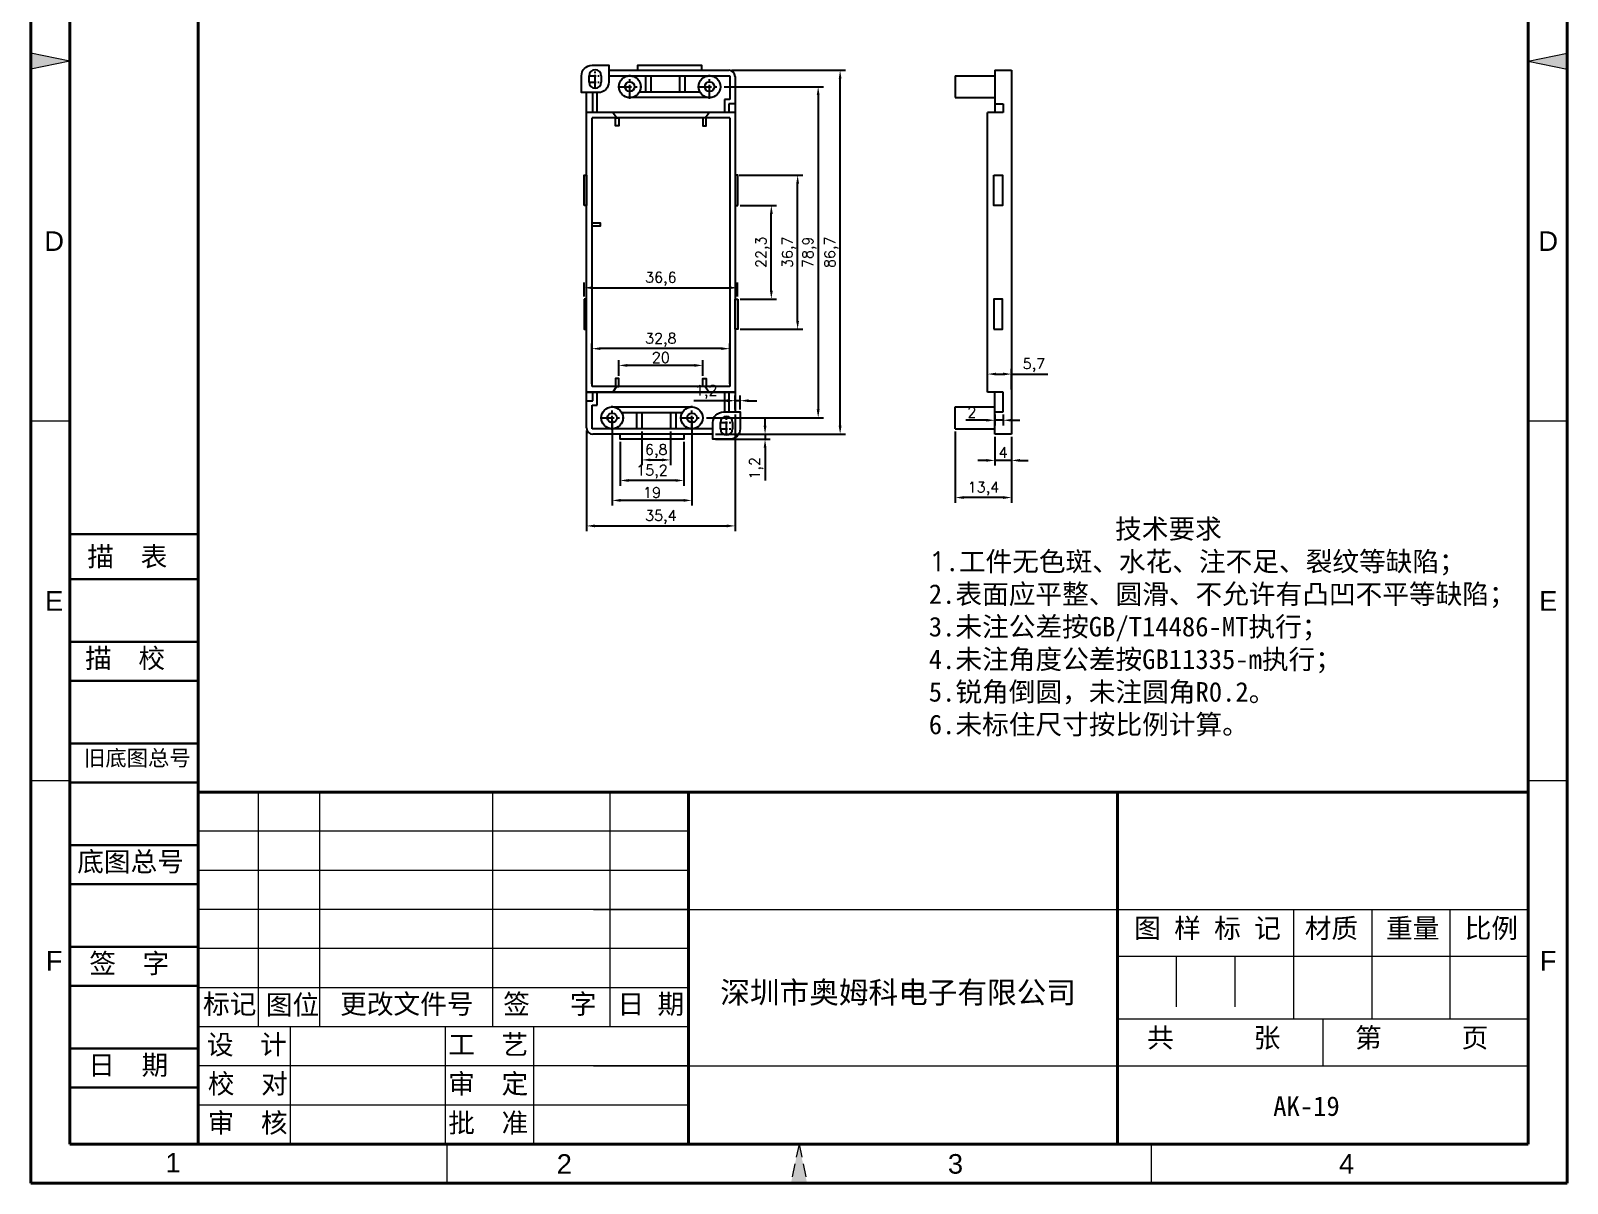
# Model space of a CAD drawing. Header units: millimetres. Extents: x 15729 to 16095, y 609 to 1143.
# Drawn here: x 15728.7 to 16094.7, y 608.5 to 883.1 of the extents above; entities that cross this region are included whole.
import ezdxf
from ezdxf.enums import TextEntityAlignment as Align

# ---------------------------------------------------------------- set-up
doc = ezdxf.new("R2010")
doc.units = ezdxf.units.MM
for name, pattern in [('ACAD_ISO10W100', [18, 12, -3, 0, -3]), ('CENTER', [50.8, 31.75, -6.35, 6.35, -6.35]), ('HIDDEN2', [4.7625, 3.175, -1.5875])]:
    doc.linetypes.add(name, pattern=pattern)
for name, color, linetype, lineweight in [('dim', 82, 'Continuous', 9), ('图层1', 7, 'ACAD_ISO10W100', 15), ('图层2', 7, 'Continuous', 30), ('图层3', 7, 'Continuous', 15), ('图层4', 7, 'Continuous', 40), ('图层5', 7, 'HIDDEN2', 15)]:
    doc.layers.add(name, color=color, linetype=linetype, lineweight=lineweight)
doc.layers.add('尺寸线', color=7, linetype='Continuous')
doc.styles.get("Standard").update_dxf_attribs({"font": 'txt', "bigfont": 'gbcbig.shx'})
doc.styles.add('样式 3', font='arial.ttf', dxfattribs={"height": 3.8})
doc.dimstyles.new('ISO-25', dxfattribs={"dimtxt": 2.5, "dimasz": 2.5, "dimexe": 1.25, "dimexo": 0.625, "dimtad": 1, "dimtxsty": 'Standard', "dimcen": 2.5, "dimadec": 0, "dimazin": 0, "dimtfac": 1, "dimtmove": 0, "dimatfit": 3, "dimfxl": 0, "dimarcsym": 0})

# ---------------------------------------------------------------- blocks, each defined once
blk = doc.blocks.new('*D322')
at = {"layer": 'Defpoints', "color": 0}
for p in [(15867.21, 790.88), (15886.21, 790.88), (15867.21, 771.21)]:
    blk.add_point(p, dxfattribs=at)
at = {"layer": 'dim', "color": 0, "lineweight": -2}
for p, q in [((15867.21, 790.26), (15867.21, 769.96)), ((15886.21, 790.26), (15886.21, 769.96)), ((15884.21, 771.21), (15869.21, 771.21))]:
    blk.add_line(p, q, dxfattribs=at)
at = {"layer": 'dim', "color": 0}
for points in [[(15869.21, 771.55), (15869.21, 770.88), (15867.21, 771.21)], [(15884.21, 771.55), (15884.21, 770.88), (15886.21, 771.21)]]:
    blk.add_solid(points, dxfattribs=at)
at = {"layer": 'dim', "color": 0, "insert": (15876.71, 773.09), "char_height": 2.5, "attachment_point": 5}
blk.add_mtext('19', dxfattribs=at)
blk = doc.blocks.new('*D323')
at = {"layer": 'Defpoints', "color": 0}
for p in [(15874.31, 788.28), (15881.11, 788.28), (15881.11, 780.86)]:
    blk.add_point(p, dxfattribs=at)
at = {"layer": 'dim', "color": 0, "lineweight": -2}
for p, q in [((15874.31, 787.66), (15874.31, 779.61)), ((15881.11, 787.66), (15881.11, 779.61)), ((15876.31, 780.86), (15879.11, 780.86))]:
    blk.add_line(p, q, dxfattribs=at)
at = {"layer": 'dim', "color": 0}
for points in [[(15876.31, 781.19), (15876.31, 780.53), (15874.31, 780.86)], [(15879.11, 781.19), (15879.11, 780.53), (15881.11, 780.86)]]:
    blk.add_solid(points, dxfattribs=at)
at = {"layer": 'dim', "color": 0, "insert": (15877.71, 782.94), "char_height": 2.5, "attachment_point": 5}
blk.add_mtext('6,8', dxfattribs=at)
blk = doc.blocks.new('*D324')
at = {"layer": 'Defpoints', "color": 0}
for p in [(15869.11, 785.78), (15884.31, 785.78), (15869.11, 775.96)]:
    blk.add_point(p, dxfattribs=at)
at = {"layer": 'dim', "color": 0, "lineweight": -2}
for p, q in [((15869.11, 785.16), (15869.11, 774.71)), ((15884.31, 785.16), (15884.31, 774.71)), ((15882.31, 775.96), (15871.11, 775.96))]:
    blk.add_line(p, q, dxfattribs=at)
at = {"layer": 'dim', "color": 0}
for points in [[(15871.11, 776.29), (15871.11, 775.63), (15869.11, 775.96)], [(15882.31, 776.29), (15882.31, 775.63), (15884.31, 775.96)]]:
    blk.add_solid(points, dxfattribs=at)
at = {"layer": 'dim', "color": 0, "insert": (15876.71, 778.04), "char_height": 2.5, "attachment_point": 5}
blk.add_mtext('15,2', dxfattribs=at)
blk = doc.blocks.new('*D325')
at = {"layer": 'Defpoints', "color": 0}
for p in [(15896.51, 792.28), (15861.11, 788.48), (15896.51, 765.14)]:
    blk.add_point(p, dxfattribs=at)
at = {"layer": 'dim', "color": 0, "lineweight": -2}
for p, q in [((15896.51, 791.66), (15896.51, 763.89)), ((15861.11, 787.86), (15861.11, 763.89)), ((15863.11, 765.14), (15894.51, 765.14))]:
    blk.add_line(p, q, dxfattribs=at)
at = {"layer": 'dim', "color": 0}
for points in [[(15863.11, 765.47), (15863.11, 764.8), (15861.11, 765.14)], [(15894.51, 765.47), (15894.51, 764.8), (15896.51, 765.14)]]:
    blk.add_solid(points, dxfattribs=at)
at = {"layer": 'dim', "color": 0, "insert": (15878.81, 767.22), "char_height": 2.5, "attachment_point": 5}
blk.add_mtext('35,4', dxfattribs=at)
blk = doc.blocks.new('*D326')
at = {"layer": 'Defpoints', "color": 0}
for p in [(15868.81, 803.37), (15868.81, 800.24), (15888.81, 800.24)]:
    blk.add_point(p, dxfattribs=at)
at = {"layer": 'dim', "color": 0, "lineweight": -2}
for p, q in [((15868.81, 800.87), (15868.81, 804.62)), ((15886.81, 803.37), (15870.81, 803.37)), ((15888.81, 800.87), (15888.81, 804.62))]:
    blk.add_line(p, q, dxfattribs=at)
at = {"layer": 'dim', "color": 0}
for points in [[(15870.81, 803.71), (15870.81, 803.04), (15868.81, 803.37)], [(15886.81, 803.71), (15886.81, 803.04), (15888.81, 803.37)]]:
    blk.add_solid(points, dxfattribs=at)
at = {"layer": 'dim', "color": 0, "insert": (15878.81, 805.25), "char_height": 2.5, "attachment_point": 5}
blk.add_mtext('20', dxfattribs=at)
blk = doc.blocks.new('*D327')
at = {"layer": 'Defpoints', "color": 0}
for p in [(15891.21, 786.98), (15891.21, 785.78), (15903.64, 785.78)]:
    blk.add_point(p, dxfattribs=at)
at = {"layer": 'dim', "color": 0, "lineweight": -2}
for p, q in [((15903.64, 788.98), (15903.64, 790.98)), ((15891.84, 786.98), (15904.89, 786.98)), ((15903.64, 786.98), (15903.64, 785.78)), ((15891.84, 785.78), (15904.89, 785.78)), ((15903.64, 783.78), (15903.64, 775.95))]:
    blk.add_line(p, q, dxfattribs=at)
at = {"layer": 'dim', "color": 0}
for points in [[(15903.3, 788.98), (15903.97, 788.98), (15903.64, 786.98)], [(15903.3, 783.78), (15903.97, 783.78), (15903.64, 785.78)]]:
    blk.add_solid(points, dxfattribs=at)
at = {"layer": 'dim', "color": 0, "insert": (15901.55, 778.86), "char_height": 2.5, "attachment_point": 5, "rotation": 90}
blk.add_mtext('1,2', dxfattribs=at)
blk = doc.blocks.new('*D328')
at = {"layer": 'Defpoints', "color": 0}
for p in [(15896.51, 794.97), (15896.51, 792.28), (15897.71, 792.28)]:
    blk.add_point(p, dxfattribs=at)
at = {"layer": 'dim', "color": 0, "lineweight": -2}
for p, q in [((15894.51, 794.97), (15886.68, 794.97)), ((15896.51, 792.91), (15896.51, 796.22)), ((15897.71, 794.97), (15896.51, 794.97)), ((15897.71, 792.91), (15897.71, 796.22)), ((15899.71, 794.97), (15901.71, 794.97))]:
    blk.add_line(p, q, dxfattribs=at)
at = {"layer": 'dim', "color": 0}
for points in [[(15894.51, 795.3), (15894.51, 794.63), (15896.51, 794.97)], [(15899.71, 795.3), (15899.71, 794.63), (15897.71, 794.97)]]:
    blk.add_solid(points, dxfattribs=at)
at = {"layer": 'dim', "color": 0, "insert": (15889.6, 797.05), "char_height": 2.5, "attachment_point": 5}
blk.add_mtext('1,2', dxfattribs=at)
blk = doc.blocks.new('*D329')
at = {"layer": 'Defpoints', "color": 0}
for p in [(15897.11, 841.48), (15905.13, 841.48), (15897.11, 819.18)]:
    blk.add_point(p, dxfattribs=at)
at = {"layer": 'dim', "color": 0, "lineweight": -2}
for p, q in [((15897.74, 841.48), (15906.38, 841.48)), ((15905.13, 821.18), (15905.13, 839.48)), ((15897.74, 819.18), (15906.38, 819.18))]:
    blk.add_line(p, q, dxfattribs=at)
at = {"layer": 'dim', "color": 0}
for points in [[(15904.8, 839.48), (15905.47, 839.48), (15905.13, 841.48)], [(15904.8, 821.18), (15905.47, 821.18), (15905.13, 819.18)]]:
    blk.add_solid(points, dxfattribs=at)
at = {"layer": 'dim', "color": 0, "insert": (15903.05, 830.33), "char_height": 2.5, "attachment_point": 5, "rotation": 90}
blk.add_mtext('22,3', dxfattribs=at)
blk = doc.blocks.new('*D330')
at = {"layer": 'Defpoints', "color": 0}
for p in [(15896.81, 848.68), (15911.4, 848.68), (15897.11, 811.98)]:
    blk.add_point(p, dxfattribs=at)
at = {"layer": 'dim', "color": 0, "lineweight": -2}
for p, q in [((15897.44, 848.68), (15912.65, 848.68)), ((15911.4, 813.98), (15911.4, 846.68)), ((15897.74, 811.98), (15912.65, 811.98))]:
    blk.add_line(p, q, dxfattribs=at)
at = {"layer": 'dim', "color": 0}
for points in [[(15911.06, 846.68), (15911.73, 846.68), (15911.4, 848.68)], [(15911.06, 813.98), (15911.73, 813.98), (15911.4, 811.98)]]:
    blk.add_solid(points, dxfattribs=at)
at = {"layer": 'dim', "color": 0, "insert": (15909.31, 830.33), "char_height": 2.5, "attachment_point": 5, "rotation": 90}
blk.add_mtext('36,7', dxfattribs=at)
blk = doc.blocks.new('*D331')
at = {"layer": 'Defpoints', "color": 0}
for p in [(15862.41, 807.37), (15862.41, 798.33), (15895.21, 798.33)]:
    blk.add_point(p, dxfattribs=at)
at = {"layer": 'dim', "color": 0, "lineweight": -2}
for p, q in [((15862.41, 798.96), (15862.41, 808.62)), ((15893.21, 807.37), (15864.41, 807.37)), ((15895.21, 798.96), (15895.21, 808.62))]:
    blk.add_line(p, q, dxfattribs=at)
at = {"layer": 'dim', "color": 0}
for points in [[(15864.41, 807.7), (15864.41, 807.04), (15862.41, 807.37)], [(15893.21, 807.7), (15893.21, 807.04), (15895.21, 807.37)]]:
    blk.add_solid(points, dxfattribs=at)
at = {"layer": 'dim', "color": 0, "insert": (15878.81, 809.45), "char_height": 2.5, "attachment_point": 5}
blk.add_mtext('32,8', dxfattribs=at)
blk = doc.blocks.new('*D333')
at = {"layer": 'Defpoints', "color": 0}
for p in [(15897.11, 821.87), (15860.51, 819.18), (15897.11, 819.18)]:
    blk.add_point(p, dxfattribs=at)
at = {"layer": 'dim', "color": 0, "lineweight": -2}
for p, q in [((15860.51, 819.81), (15860.51, 823.12)), ((15862.51, 821.87), (15895.11, 821.87)), ((15897.11, 819.81), (15897.11, 823.12))]:
    blk.add_line(p, q, dxfattribs=at)
at = {"layer": 'dim', "color": 0}
for points in [[(15862.51, 822.21), (15862.51, 821.54), (15860.51, 821.87)], [(15895.11, 822.21), (15895.11, 821.54), (15897.11, 821.87)]]:
    blk.add_solid(points, dxfattribs=at)
at = {"layer": 'dim', "color": 0, "insert": (15878.81, 823.96), "char_height": 2.5, "attachment_point": 5}
blk.add_mtext('36,6', dxfattribs=at)
blk = doc.blocks.new('*D334')
at = {"layer": 'Defpoints', "color": 0}
for p in [(15895.08, 873.68), (15921.52, 873.68), (15891.21, 786.98)]:
    blk.add_point(p, dxfattribs=at)
at = {"layer": 'dim', "color": 0, "lineweight": -2}
for p, q in [((15895.7, 873.68), (15922.77, 873.68)), ((15921.52, 788.98), (15921.52, 871.68)), ((15891.84, 786.98), (15922.77, 786.98))]:
    blk.add_line(p, q, dxfattribs=at)
at = {"layer": 'dim', "color": 0}
for points in [[(15921.18, 871.68), (15921.85, 871.68), (15921.52, 873.68)], [(15921.18, 788.98), (15921.85, 788.98), (15921.52, 786.98)]]:
    blk.add_solid(points, dxfattribs=at)
at = {"layer": 'dim', "color": 0, "insert": (15919.43, 830.33), "char_height": 2.5, "attachment_point": 5, "rotation": 90}
blk.add_mtext('86,7', dxfattribs=at)
blk = doc.blocks.new('*D335')
at = {"layer": 'Defpoints', "color": 0}
for p in [(15893.27, 869.78), (15889.07, 790.88), (15916.29, 790.88)]:
    blk.add_point(p, dxfattribs=at)
at = {"layer": 'dim', "color": 0, "lineweight": -2}
for p, q in [((15893.9, 869.78), (15917.54, 869.78)), ((15916.29, 867.78), (15916.29, 792.88)), ((15889.7, 790.88), (15917.54, 790.88))]:
    blk.add_line(p, q, dxfattribs=at)
at = {"layer": 'dim', "color": 0}
for points in [[(15915.95, 867.78), (15916.62, 867.78), (15916.29, 869.78)], [(15915.95, 792.88), (15916.62, 792.88), (15916.29, 790.88)]]:
    blk.add_solid(points, dxfattribs=at)
at = {"layer": 'dim', "color": 0, "insert": (15914.2, 830.33), "char_height": 2.5, "attachment_point": 5, "rotation": 90}
blk.add_mtext('78,9', dxfattribs=at)
blk = doc.blocks.new('*D336')
at = {"layer": 'Defpoints', "color": 0}
for p in [(15962.35, 801.31), (15956.65, 797.03), (15962.35, 797.03)]:
    blk.add_point(p, dxfattribs=at)
at = {"layer": 'dim', "color": 0, "lineweight": -2}
for p, q in [((15956.65, 797.66), (15956.65, 802.56)), ((15962.35, 797.66), (15962.35, 802.56)), ((15958.65, 801.31), (15960.35, 801.31)), ((15962.35, 801.31), (15971.02, 801.31))]:
    blk.add_line(p, q, dxfattribs=at)
at = {"layer": 'dim', "color": 0}
for points in [[(15958.65, 801.65), (15958.65, 800.98), (15956.65, 801.31)], [(15960.35, 801.65), (15960.35, 800.98), (15962.35, 801.31)]]:
    blk.add_solid(points, dxfattribs=at)
at = {"layer": 'dim', "color": 0, "insert": (15967.68, 803.4), "char_height": 2.5, "attachment_point": 5}
blk.add_mtext('5,7', dxfattribs=at)
blk = doc.blocks.new('*D337')
at = {"layer": 'Defpoints', "color": 0}
for p in [(15958.35, 786.98), (15962.35, 786.98), (15958.35, 780.74)]:
    blk.add_point(p, dxfattribs=at)
at = {"layer": 'dim', "color": 0, "lineweight": -2}
for p, q in [((15958.35, 786.36), (15958.35, 779.49)), ((15962.35, 786.36), (15962.35, 779.49)), ((15956.35, 780.74), (15954.35, 780.74)), ((15962.35, 780.74), (15958.35, 780.74)), ((15964.35, 780.74), (15966.35, 780.74))]:
    blk.add_line(p, q, dxfattribs=at)
at = {"layer": 'dim', "color": 0}
for points in [[(15956.35, 781.08), (15956.35, 780.41), (15958.35, 780.74)], [(15964.35, 781.08), (15964.35, 780.41), (15962.35, 780.74)]]:
    blk.add_solid(points, dxfattribs=at)
at = {"layer": 'dim', "color": 0, "insert": (15960.35, 782.62), "char_height": 2.5, "attachment_point": 5}
blk.add_mtext('4', dxfattribs=at)
blk = doc.blocks.new('*D338')
at = {"layer": 'Defpoints', "color": 0}
for p in [(15948.95, 788.28), (15962.35, 786.98), (15948.95, 771.89)]:
    blk.add_point(p, dxfattribs=at)
at = {"layer": 'dim', "color": 0, "lineweight": -2}
for p, q in [((15948.95, 787.66), (15948.95, 770.64)), ((15962.35, 786.36), (15962.35, 770.64)), ((15960.35, 771.89), (15950.95, 771.89))]:
    blk.add_line(p, q, dxfattribs=at)
at = {"layer": 'dim', "color": 0}
for points in [[(15950.95, 772.23), (15950.95, 771.56), (15948.95, 771.89)], [(15960.35, 772.23), (15960.35, 771.56), (15962.35, 771.89)]]:
    blk.add_solid(points, dxfattribs=at)
at = {"layer": 'dim', "color": 0, "insert": (15955.65, 773.98), "char_height": 2.5, "attachment_point": 5}
blk.add_mtext('13,4', dxfattribs=at)
blk = doc.blocks.new('*D339')
at = {"layer": 'Defpoints', "color": 0}
for p in [(15958.35, 792.28), (15960.35, 792.28), (15958.35, 790.31)]:
    blk.add_point(p, dxfattribs=at)
at = {"layer": 'dim', "color": 0, "lineweight": -2}
for p, q in [((15958.35, 791.66), (15958.35, 789.06)), ((15960.35, 791.66), (15960.35, 789.06)), ((15956.35, 790.31), (15951.43, 790.31)), ((15960.35, 790.31), (15958.35, 790.31)), ((15962.35, 790.31), (15964.35, 790.31))]:
    blk.add_line(p, q, dxfattribs=at)
at = {"layer": 'dim', "color": 0}
for points in [[(15956.35, 790.64), (15956.35, 789.98), (15958.35, 790.31)], [(15962.35, 790.64), (15962.35, 789.98), (15960.35, 790.31)]]:
    blk.add_solid(points, dxfattribs=at)
at = {"layer": 'dim', "color": 0, "insert": (15952.89, 792.19), "char_height": 2.5, "attachment_point": 5}
blk.add_mtext('2', dxfattribs=at)

msp = doc.modelspace()

# ---------------------------------------------------------------- hatches: boundary and pattern name
at = {"layer": '图层1'}
for points in [[(15738.033, 875.851), (15728.715, 877.769), (15728.715, 873.933)], [(16085.411, 875.851), (16094.729, 877.769), (16094.729, 873.933)]]:
    msp.add_hatch(color=0, dxfattribs=at).paths.add_polyline_path(points)
at = {"layer": '图层5'}
msp.add_hatch(color=0, dxfattribs=at).paths.add_polyline_path([(15911.722, 617.833), (15909.804, 608.515), (15913.64, 608.515)])

# ---------------------------------------------------------------- linework, layer by layer
at = {"color": 1, "linetype": 'CENTER', "ltscale": 0.058}
for p, q in [((15861.568, 872.38), (15864.758, 872.38)), ((15863.163, 870.785), (15863.163, 873.975)), ((15863.163, 869.285), (15863.163, 872.475)), ((15861.568, 870.88), (15864.758, 870.88)), ((15894.463, 788.185), (15894.463, 791.375)), ((15892.868, 789.78), (15896.058, 789.78)), ((15892.868, 788.28), (15896.058, 788.28)), ((15894.463, 786.685), (15894.463, 789.875))]:
    msp.add_line(p, q, dxfattribs=at)
for p, q in [((15866.413, 873.68), (15895.013, 873.68)), ((15866.413, 872.38), (15895.213, 872.38)), ((15875.213, 868.48), (15875.213, 872.38)), ((15876.513, 868.48), (15876.513, 872.38)), ((15883.313, 868.48), (15883.313, 872.38)), ((15884.613, 868.48), (15884.613, 872.38)), ((15895.213, 872.38), (15895.213, 866.73)), ((15896.513, 872.18), (15896.513, 797.03)), ((15948.95, 872.38), (15958.35, 872.38)), ((15948.95, 872.38), (15948.95, 867.18)), ((15958.35, 873.68), (15962.35, 873.68)), ((15958.35, 873.68), (15958.35, 863.63)), ((15962.35, 873.68), (15962.35, 786.98)), ((15861.113, 797.03), (15861.113, 868.38)), ((15862.613, 863.63), (15862.613, 868.38)), ((15863.613, 863.63), (15863.613, 868.38)), ((15888.161, 868.48), (15873.664, 868.48)), ((15890.413, 867.18), (15871.413, 867.18)), ((15894.013, 866.73), (15894.013, 863.63)), ((15895.213, 866.73), (15894.013, 866.73)), ((15896.513, 865.73), (15895.013, 865.73)), ((15895.013, 865.73), (15895.013, 863.63)), ((15948.95, 867.18), (15958.35, 867.18)), ((15958.35, 865.73), (15960.35, 865.73)), ((15960.35, 865.73), (15960.35, 863.63)), ((15896.513, 863.63), (15861.113, 863.63)), ((15895.213, 862.33), (15862.413, 862.33)), ((15862.413, 798.33), (15862.413, 862.33)), ((15868.263, 862.33), (15867.336, 863.63)), ((15889.363, 862.33), (15890.289, 863.63)), ((15895.213, 862.33), (15895.213, 798.33)), ((15958.35, 863.63), (15956.65, 863.63)), ((15956.65, 797.03), (15956.65, 863.63)), ((15960.35, 863.63), (15958.35, 863.63)), ((15895.213, 798.33), (15862.413, 798.33)), ((15868.263, 798.33), (15867.336, 797.03)), ((15889.363, 798.33), (15890.289, 797.03)), ((15896.513, 797.03), (15861.113, 797.03)), ((15861.113, 788.48), (15861.113, 797.03)), ((15861.113, 797.03), (15896.513, 797.03)), ((15861.113, 794.93), (15862.613, 794.93)), ((15862.613, 794.93), (15862.613, 797.03)), ((15863.613, 793.93), (15863.613, 797.03)), ((15894.013, 797.03), (15894.013, 792.28)), ((15895.013, 797.03), (15895.013, 792.28)), ((15896.513, 797.03), (15896.513, 792.28)), ((15958.35, 797.03), (15956.65, 797.03)), ((15958.35, 786.98), (15958.35, 797.03)), ((15960.35, 797.03), (15958.35, 797.03)), ((15960.35, 792.28), (15960.35, 797.03)), ((15862.413, 793.93), (15863.613, 793.93)), ((15862.413, 788.28), (15862.413, 793.93)), ((15867.213, 793.48), (15886.213, 793.48)), ((15869.464, 792.18), (15883.961, 792.18)), ((15873.013, 792.18), (15873.013, 788.28)), ((15874.313, 792.18), (15874.313, 788.28)), ((15881.113, 792.18), (15881.113, 788.28)), ((15882.413, 792.18), (15882.413, 788.28)), ((15948.95, 793.48), (15958.35, 793.48)), ((15948.95, 788.28), (15948.95, 793.48)), ((15958.35, 792.28), (15960.35, 792.28)), ((15891.213, 788.28), (15862.413, 788.28)), ((15891.213, 786.98), (15862.613, 786.98)), ((15948.95, 788.28), (15958.35, 788.28)), ((15962.35, 786.98), (15958.35, 786.98))]:
    msp.add_line(p, q)
at = {"color": 1, "linetype": 'CENTER', "ltscale": 0.104}
for p, q in [((15871.413, 866.92), (15871.413, 872.64)), ((15890.413, 866.92), (15890.413, 872.64)), ((15868.553, 869.78), (15874.273, 869.78)), ((15887.553, 869.78), (15893.273, 869.78)), ((15864.353, 790.88), (15870.073, 790.88)), ((15867.213, 788.02), (15867.213, 793.74)), ((15883.353, 790.88), (15889.073, 790.88)), ((15886.213, 788.02), (15886.213, 793.74))]:
    msp.add_line(p, q, dxfattribs=at)
for points in [[(15863.913, 868.38), (15859.913, 868.38), (15859.913, 872.38, -0.4142136), (15862.413, 874.88), (15866.413, 874.88), (15866.413, 870.88, -0.4142136)], [(15893.713, 792.28), (15897.713, 792.28), (15897.713, 788.28, -0.4142136), (15895.213, 785.78), (15891.213, 785.78), (15891.213, 789.78, -0.4142136)]]:
    msp.add_lwpolyline(points, format="xyb", close=True)
for points in [[(15873.313, 873.68), (15873.313, 874.88), (15888.513, 874.88), (15888.513, 873.68)], [(15861.713, 870.88), (15861.713, 872.38)], [(15864.613, 872.38), (15864.613, 870.88)], [(15884.313, 786.98), (15884.313, 785.78), (15869.113, 785.78), (15869.113, 786.98)], [(15893.013, 788.28), (15893.013, 789.78)], [(15895.913, 789.78), (15895.913, 788.28)]]:
    msp.add_lwpolyline(points)
for points in [[(15868.016, 862.33), (15868.813, 862.33), (15868.813, 860.417), (15868.016, 860.417)], [(15889.609, 862.33), (15888.813, 862.33), (15888.813, 860.417), (15889.609, 860.417)], [(15860.513, 841.48), (15860.513, 848.68), (15861.113, 848.68), (15861.113, 841.48)], [(15897.113, 841.48), (15897.113, 848.68), (15896.513, 848.68), (15896.513, 841.48)], [(15958.132, 848.68), (15960.218, 848.68), (15960.218, 841.48), (15958.132, 841.48)], [(15862.413, 836.534), (15862.413, 837.33), (15864.326, 837.33), (15864.326, 836.534)], [(15860.513, 819.18), (15860.513, 811.98), (15861.113, 811.98), (15861.113, 819.18)], [(15897.113, 819.18), (15897.113, 811.98), (15896.513, 811.98), (15896.513, 819.18)], [(15958.132, 811.98), (15960.218, 811.98), (15960.218, 819.18), (15958.132, 819.18)], [(15868.016, 798.33), (15868.813, 798.33), (15868.813, 800.243), (15868.016, 800.243)], [(15889.609, 798.33), (15888.813, 798.33), (15888.813, 800.243), (15889.609, 800.243)]]:
    msp.add_lwpolyline(points, close=True)
for centre, radius in [((15871.413, 869.78), 2.6), ((15890.413, 869.78), 2.6), ((15871.413, 869.78), 1.15), ((15890.413, 869.78), 1.15), ((15867.213, 790.88), 2.6), ((15867.213, 790.88), 1.15), ((15886.213, 790.88), 2.6), ((15886.213, 790.88), 1.15)]:
    msp.add_circle(centre, radius)
for centre, radius, start, end in [((15863.163, 872.38), 1.45, 0, 180), ((15895.013, 872.18), 1.5, 360, 90), ((15863.163, 870.88), 1.45, 180, 0), ((15894.463, 789.78), 1.45, 0, 180), ((15862.613, 788.48), 1.5, 180, 270), ((15894.463, 788.28), 1.45, 180, 0)]:
    msp.add_arc(centre, radius, start, end)
at = {"layer": '图层1', "color": 0}
for p, q in [((15738.033, 875.851), (15728.715, 877.769)), ((15738.033, 875.851), (15728.715, 873.933)), ((16085.411, 875.851), (16094.729, 877.769)), ((16085.411, 875.851), (16094.729, 873.933)), ((15738.033, 790.124), (15728.715, 790.124)), ((16094.729, 790.124), (16085.411, 790.124)), ((15738.033, 704.398), (15728.715, 704.398)), ((16094.729, 704.398), (16085.411, 704.398)), ((16001.548, 662.56), (16001.548, 647.651)), ((16015.525, 662.56), (16015.525, 647.651)), ((15797.567, 645.787), (15797.567, 655.105)), ((15797.567, 645.787), (15797.567, 655.105))]:
    msp.add_line(p, q, dxfattribs=at)
at = {"layer": '图层2', "color": 0}
for p, q in [((15768.617, 763.195), (15738.033, 763.195)), ((15768.617, 752.441), (15738.033, 752.441)), ((15768.617, 752.441), (15752.37, 752.441)), ((15768.617, 737.532), (15738.033, 737.532)), ((15768.617, 728.214), (15738.033, 728.214)), ((15768.617, 728.214), (15752.37, 728.214)), ((15768.617, 728.214), (15752.37, 728.214)), ((15768.617, 713.305), (15738.033, 713.305)), ((15768.617, 703.987), (15738.033, 703.987)), ((15768.617, 703.987), (15752.37, 703.987)), ((15768.617, 689.078), (15738.033, 689.078)), ((15768.617, 679.76), (15738.033, 679.76)), ((15768.617, 679.76), (15752.37, 679.76)), ((15768.617, 664.851), (15738.033, 664.851)), ((15768.617, 655.533), (15738.033, 655.533)), ((15768.617, 655.533), (15752.37, 655.533)), ((15768.617, 640.624), (15738.033, 640.624)), ((15768.617, 631.306), (15738.033, 631.306))]:
    msp.add_line(p, q, dxfattribs=at)
at = {"layer": '图层3', "color": 0}
for p, q in [((15782.949, 645.787), (15782.949, 701.696)), ((15797.567, 655.105), (15797.567, 701.696)), ((15838.775, 645.898), (15838.775, 701.696)), ((15866.73, 645.924), (15866.73, 701.696)), ((15885.366, 692.378), (15768.617, 692.378)), ((15885.366, 683.06), (15768.617, 683.06)), ((15885.366, 683.06), (15768.617, 683.06)), ((15885.366, 673.742), (15768.617, 673.742)), ((15862.735, 673.742), (16085.411, 673.742)), ((16029.502, 673.742), (16029.502, 647.651)), ((16048.139, 673.742), (16048.139, 647.651)), ((16066.775, 673.742), (16066.775, 647.651)), ((15885.366, 664.424), (15768.617, 664.424)), ((16085.411, 662.56), (15987.571, 662.56)), ((16029.502, 662.56), (16029.502, 647.651)), ((15885.366, 655.105), (15768.617, 655.105)), ((15885.366, 645.787), (15768.617, 645.787)), ((15790.628, 617.833), (15790.628, 645.787)), ((15827.552, 617.833), (15827.552, 645.898)), ((15848.567, 617.944), (15848.567, 645.898)), ((16085.411, 647.651), (15987.571, 647.651)), ((16036.491, 647.651), (16036.491, 636.469)), ((15885.366, 636.469), (15768.617, 636.469)), ((15885.366, 636.469), (15769.124, 636.469)), ((15862.735, 636.469), (16085.411, 636.469)), ((15768.617, 631.306), (15768.353, 631.306)), ((15885.366, 627.151), (15768.617, 627.151)), ((15827.859, 617.833), (15827.859, 608.515)), ((15995.585, 617.833), (15995.585, 608.515)), ((15995.585, 617.833), (15995.585, 608.515))]:
    msp.add_line(p, q, dxfattribs=at)
at = {"layer": '图层4', "color": 0}
for p, q in [((15768.617, 617.833), (15768.617, 1133.869)), ((15768.617, 701.696), (15768.617, 617.833)), ((16085.411, 701.696), (15768.617, 701.696)), ((15945.206, 701.696), (15777.481, 701.696)), ((15885.366, 617.833), (15885.366, 701.696)), ((15987.571, 617.833), (15987.571, 701.696)), ((15768.617, 662.56), (15768.617, 617.833))]:
    msp.add_line(p, q, dxfattribs=at)
at = {"layer": '图层5', "color": 0}
for p, q in [((15885.366, 645.787), (15768.617, 645.787)), ((15911.722, 617.833), (15909.804, 608.515)), ((15911.722, 617.833), (15913.64, 608.515))]:
    msp.add_line(p, q, dxfattribs=at)
at = {"layer": '尺寸线', "color": 0, "lineweight": 40}
for p, q in [((15728.715, 1143.187), (15728.715, 608.515)), ((16094.729, 1143.187), (16094.729, 608.515)), ((15738.033, 1133.869), (15738.033, 617.833)), ((16085.411, 1133.869), (16085.411, 617.833)), ((15738.033, 617.833), (16085.411, 617.833)), ((15728.715, 608.515), (16094.729, 608.515))]:
    msp.add_line(p, q, dxfattribs=at)

# ---------------------------------------------------------------- texts
at = {"layer": '图层1', "color": 0, "style": '样式 3'}
for s, p in [('D', (15734.29, 832.988)), ('D', (16090.186, 832.988)), ('E', (15734.29, 747.261)), ('E', (16090.186, 747.261)), ('F', (15734.29, 661.535)), ('F', (16090.186, 661.535))]:
    msp.add_text(s, height=4.659, dxfattribs=at).set_placement(p, align=Align.MIDDLE)
at = {"layer": '图层1', "color": 0, "attachment_point": 1}
for s, insert, char_height, width in [('{\\fSimSun|b0|i0|c134|p2;图 样 标 记}', (15991.573, 671.627), 4.65904, 57.80249), ('{\\fSimSun|b0|i0|c134|p2;材质 }', (16032.208, 671.608), 4.65904, 38.85696), ('{\\fSimSun|b0|i0|c134|p2;深圳市奥姆科电子有限公司}', (15892.968, 656.574), 5.17671, 97.8156), ('{\\fSimSun|b0|i0|c134|p2;标记}', (15769.761, 653.56), 4.65904, 13.04532), ('{\\fSimSun|b0|i0|c134|p2;图位}', (15784.723, 653.371), 4.65904, 13.04532), ('{\\fSimSun|b0|i0|c134|p2;更改文件号}', (15802.412, 653.56), 4.65904, 38.85696), ('{\\fSimSun|b0|i0|c134|p2;审  核}', (15770.858, 625.253), 4.65904, 37.78166), ('{\\fSimSun|b0|i0|c134|p2;批  准}', (15828.176, 625.253), 4.65904, 38.85696)]:
    msp.add_mtext(s, dxfattribs=dict(at, insert=insert, char_height=char_height, width=width))
at = {"layer": '图层2', "color": 0, "attachment_point": 1}
for s, insert, char_height, width in [('{\\fSimSun|b0|i0|c134|p2;描\\fSimSun|b0|i0|c0|p2;  \\fSimSun|b0|i0|c134|p2;表}', (15742.197, 760.159), 4.65899, 52.20712), ('{\\fSimSun|b0|i0|c134|p2;描\\fSimSun|b0|i0|c0|p2;  \\fSimSun|b0|i0|c134|p2;校}', (15741.666, 735.932), 4.65899, 52.20712), ('{\\fSimSun|b0|i0|c134|p2;旧底图总号}', (15741.404, 711.706), 3.72723, 52.20712), ('{\\fSimSun|b0|i0|c134|p2;底图总号}', (15739.788, 687.479), 4.65899, 52.20712), ('{\\fSimSun|b0|i0|c134|p2;重量 }', (16051.553, 671.608), 4.65904, 38.85696), ('{\\fSimSun|b0|i0|c134|p2;比例 }', (16070.297, 671.608), 4.65904, 38.85696), ('{\\fSimSun|b0|i0|c134|p2;签\\fSimSun|b0|i0|c0|p2;  \\fSimSun|b0|i0|c134|p2;字}', (15742.674, 663.252), 4.65899, 52.20712), ('{\\fSimSun|b0|i0|c134|p2;签   字}', (15841.263, 653.56), 4.65904, 38.85696), ('{\\fSimSun|b0|i0|c134|p2;日 期}', (15868.479, 653.56), 4.65904, 38.85696), ('{\\fSimSun|b0|i0|c134|p2;设  计}', (15770.677, 643.89), 4.65904, 36.11502), ('{\\fSimSun|b0|i0|c134|p2;工  艺}', (15828.176, 643.89), 4.65904, 38.85696), ('{\\fSimSun|b0|i0|c134|p2;共      张}', (15994.644, 645.536), 4.65904, 51.54798), ('{\\fSimSun|b0|i0|c134|p2;第      页}', (16044.183, 645.536), 4.65904, 47.84668), ('{\\fSimSun|b0|i0|c134|p2;日\\fSimSun|b0|i0|c0|p2;  \\fSimSun|b0|i0|c134|p2;期}', (15742.409, 639.026), 4.65899, 52.20712), ('{\\fSimSun|b0|i0|c134|p2;校  对}', (15770.901, 634.572), 4.65904, 33.7814), ('{\\fSimSun|b0|i0|c134|p2;审  定}', (15828.176, 634.572), 4.65904, 38.85696), ('{\\fSimSun|b0|i0|c134|p2;AK-19}', (16024.683, 629.232), 4.65904, 47.84668)]:
    msp.add_mtext(s, dxfattribs=dict(at, insert=insert, char_height=char_height, width=width))
at = {"layer": '图层3', "color": 0, "insert": (15942.64, 766.763), "char_height": 4.65904, "width": 220.67241, "attachment_point": 1}
msp.add_mtext('{\\fSimSun|b0|i0|c134|p54;              技术要求\\P}1{\\fSimSun|b0|i0|c134|p54;.工件无色斑、水花、注不足、裂纹等缺陷；\\P2.表面应平整、圆滑、不允许有凸凹不平等缺陷；\\P3.未注公差按GB/T14486-MT执行；\\P4.未注角度公差按GB11335-m执行；\\P5.锐角倒圆，未注圆角R0.2。}\\P{\\fSimSun|b0|i0|c134|p2;6.未标住尺寸按比例计算。}', dxfattribs=at)
at = {"layer": '图层5', "color": 0, "style": '样式 3'}
for s, p in [('1', (15762.633, 613.418)), ('2', (15855.813, 613.14)), ('3', (15948.994, 613.14)), ('4', (16042.175, 613.14))]:
    msp.add_text(s, height=4.659, dxfattribs=at).set_placement(p, align=Align.MIDDLE)

# ---------------------------------------------------------------- dimensions: what is measured, and where the dimension line sits
at = {"layer": 'dim'}
for base, p1, p2, picture, middle in [((15921.515, 873.679), (15891.213, 786.98), (15895.079, 873.679), '*D334', (15919.432, 830.33)), ((15916.285, 790.88), (15893.273, 869.78), (15889.073, 790.88), '*D335', (15914.202, 830.33)), ((15911.398, 848.68), (15897.113, 811.98), (15896.813, 848.68), '*D330', (15909.315, 830.33)), ((15905.133, 841.48), (15897.113, 819.18), (15897.113, 841.48), '*D329', (15903.049, 830.33)), ((15903.636, 785.78), (15891.213, 786.98), (15891.213, 785.78), '*D327', (15901.553, 778.864))]:
    dim = msp.add_linear_dim(base=base, p1=p1, p2=p2, angle=90, dimstyle='ISO-25', override={"dimasz": 2}, dxfattribs=at)
    dim.commit()
    dim.dimension.update_dxf_attribs({"geometry": picture, "text_midpoint": middle})
for base, p1, p2, picture, middle in [((15897.113, 821.874), (15860.513, 819.18), (15897.113, 819.18), '*D333', (15878.813, 823.957)), ((15862.413, 807.369), (15895.213, 798.33), (15862.413, 798.33), '*D331', (15878.813, 809.453)), ((15868.813, 803.372), (15888.813, 800.243), (15868.813, 800.243), '*D326', (15878.813, 805.247)), ((15962.35, 801.313), (15956.65, 797.03), (15962.35, 797.03), '*D336', (15967.684, 803.397)), ((15896.513, 794.967), (15897.713, 792.28), (15896.513, 792.28), '*D328', (15889.596, 797.051)), ((15896.513, 765.138), (15861.113, 788.48), (15896.513, 792.28), '*D325', (15878.813, 767.221)), ((15867.213, 771.215), (15886.213, 790.88), (15867.213, 790.88), '*D322', (15876.713, 773.09)), ((15958.35, 790.311), (15960.35, 792.28), (15958.35, 792.28), '*D339', (15952.892, 792.186)), ((15881.113, 780.861), (15874.313, 788.28), (15881.113, 788.28), '*D323', (15877.713, 782.944)), ((15948.95, 771.893), (15962.35, 786.98), (15948.95, 788.28), '*D338', (15955.65, 773.977)), ((15958.35, 780.744), (15962.35, 786.98), (15958.35, 786.98), '*D337', (15960.35, 782.619)), ((15869.113, 775.961), (15884.313, 785.78), (15869.113, 785.78), '*D324', (15876.713, 778.045))]:
    dim = msp.add_linear_dim(base=base, p1=p1, p2=p2, dimstyle='ISO-25', override={"dimasz": 2}, dxfattribs=at)
    dim.commit()
    dim.dimension.update_dxf_attribs({"geometry": picture, "text_midpoint": middle})

doc.saveas('drawing.dxf')
